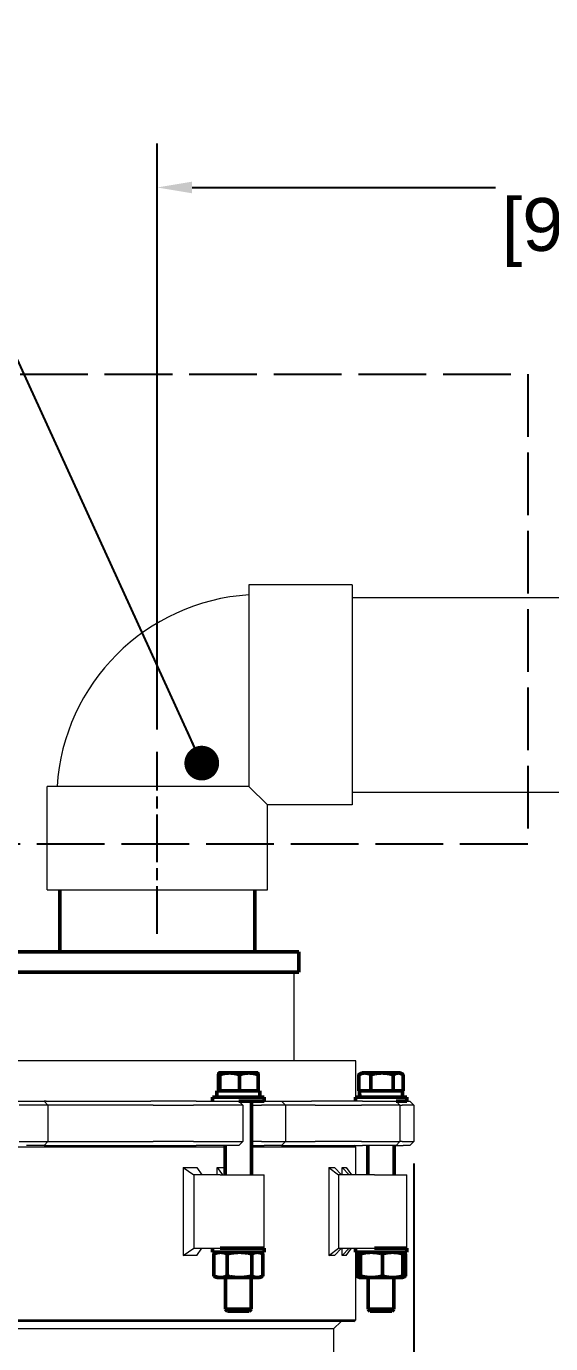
# Model space of a CAD drawing. Header units: inches. Extents: x 15 to 402, y 6 to 258.
# Drawn here: x 85.67 to 103.49, y 113.49 to 158.33 of the extents above; entities that cross this region are included whole.
import ezdxf

# ---------------------------------------------------------------- set-up
doc = ezdxf.new("R2010")
doc.units = ezdxf.units.IN
doc.header["$LTSCALE"] = 12
doc.header["$MEASUREMENT"] = 0
doc.linetypes.add('CHAIN', pattern=[0.7087, 0.4724, -0.0591, 0.1181, -0.0591])
doc.linetypes.add('DASHED_SPACE', pattern=[0.2067, 0.1654, -0.0413])
for name, color, linetype, lineweight in [('Centerline (ANSI)', 7, 'Continuous', 25), ('Dimension (ANSI)', 7, 'Continuous', 25), ('Sketch Geometry (ANSI)', 7, 'Continuous', 25), ('Symbol (ANSI)', 7, 'Continuous', 25), ('Visible (ANSI)', 7, 'Continuous', 50)]:
    doc.layers.add(name, color=color, linetype=linetype, lineweight=lineweight)
doc.styles.add('MEMCOR Medium', font='arial.ttf')
doc.dimstyles.new('Default (ANSI)', dxfattribs={"dimscale": 12, "dimtxt": 0.15, "dimasz": 0.098425, "dimexe": 0.125, "dimexo": 0.0625, "dimgap": 0.031496, "dimtad": 0, "dimtih": 1, "dimtoh": 1, "dimdec": 4, "dimrnd": 1e-08, "dimzin": 3, "dimdsep": 46, "dimlunit": 5, "dimtxsty": 'MEMCOR Medium', "dimcen": 0.09, "dimdle": 0.393701, "dimclrd": 256, "dimclre": 256, "dimclrt": 256, "dimadec": 0, "dimazin": 1, "dimtfac": 0.8, "dimtofl": 0, "dimtmove": 0, "dimatfit": 3, "dimfxl": 1, "dimfrac": 1, "dimtolj": 1, "dimtzin": 4, "dimlwd": -1, "dimlwe": -1, "dimarcsym": 0})
doc.dimstyles.new('Default (ANSI)$7', dxfattribs={"dimscale": 12, "dimtxt": 0.15, "dimasz": 0.098425, "dimexe": 0.125, "dimexo": 0.0625, "dimgap": 0.031496, "dimtad": 0, "dimtih": 1, "dimtoh": 1, "dimdec": 4, "dimrnd": 1e-08, "dimzin": 3, "dimdsep": 46, "dimlunit": 5, "dimtxsty": 'MEMCOR Medium', "dimcen": 0.09, "dimdle": 0.393701, "dimclrd": 256, "dimclre": 256, "dimclrt": 256, "dimadec": 0, "dimazin": 1, "dimtfac": 0.8, "dimtofl": 0, "dimtmove": 0, "dimatfit": 3, "dimfxl": 1, "dimfrac": 1, "dimtolj": 1, "dimtzin": 4, "dimlwd": -1, "dimlwe": -1, "dimarcsym": 0})

# ---------------------------------------------------------------- blocks, each defined once
blk = doc.blocks.new('*D19')
at = {"layer": 'Defpoints', "color": 0, "transparency": 16777216}
for p in [(60.399, 120.366), (98.836, 120.366), (98.836, 109.697)]:
    blk.add_point(p, dxfattribs=at)
at = {"layer": 'Dimension (ANSI)', "transparency": 16777216}
for p, q in [((60.399, 119.616), (60.399, 108.197)), ((98.836, 119.616), (98.836, 108.197)), ((61.58, 109.697), (97.654, 109.697)), ((98.836, 109.697), (102.625, 109.697))]:
    blk.add_line(p, q, dxfattribs=at)
for points in [[(61.58, 109.894), (61.58, 109.5), (60.399, 109.697)], [(97.654, 109.894), (97.654, 109.5), (98.836, 109.697)]]:
    blk.add_solid(points, dxfattribs=at)
at = {"layer": 'Dimension (ANSI)', "transparency": 16777216, "char_height": 1.8, "attachment_point": 5, "style": 'MEMCOR Medium'}
for s, insert in [('\\A1; 38{\\H0.8x;\\S7#16;} in', (109.125, 111.537)), ('\\A1;[976.3 mm]', (109.125, 108.166))]:
    blk.add_mtext(s, dxfattribs=dict(at, insert=insert))
blk = doc.blocks.new('*D23')
at = {"layer": 'Defpoints', "color": 0, "transparency": 16777216}
for p in [(126.117, 152.842), (126.117, 141.067), (90.117, 133.636)]:
    blk.add_point(p, dxfattribs=at)
at = {"layer": 'Dimension (ANSI)', "transparency": 16777216}
for p, q in [((90.117, 134.386), (90.117, 154.342)), ((126.117, 141.817), (126.117, 154.342)), ((91.298, 152.842), (101.617, 152.842)), ((124.936, 152.842), (114.617, 152.842))]:
    blk.add_line(p, q, dxfattribs=at)
for points in [[(91.298, 153.039), (91.298, 152.645), (90.117, 152.842)], [(124.936, 153.039), (124.936, 152.645), (126.117, 152.842)]]:
    blk.add_solid(points, dxfattribs=at)
at = {"layer": 'Dimension (ANSI)', "transparency": 16777216, "char_height": 1.8, "attachment_point": 5, "style": 'MEMCOR Medium'}
for s, insert in [('\\A1; 36 in', (108.117, 154.14)), ('\\A1;[914.4 mm]', (108.117, 151.311))]:
    blk.add_mtext(s, dxfattribs=dict(at, insert=insert))

msp = doc.modelspace()

# ---------------------------------------------------------------- linework, layer by layer
at = {"layer": 'Centerline (ANSI)', "linetype": 'CHAIN', "ltscale": 0.286864}
msp.add_line((90.1172, 127.43711), (90.1172, 133.63586), dxfattribs=at)
at = {"layer": 'Sketch Geometry (ANSI)', "linetype": 'DASHED_SPACE', "ltscale": 1.159922}
for p, q in [((22.1545, 146.49086), (102.7125, 146.49086)), ((102.7125, 130.49086), (22.1545, 130.49086))]:
    msp.add_line(p, q, dxfattribs=at)
at = {"layer": 'Sketch Geometry (ANSI)', "linetype": 'DASHED_SPACE', "ltscale": 1.075095}
msp.add_line((102.7125, 146.49086), (102.7125, 130.49086), dxfattribs=at)
at = {"layer": 'Visible (ANSI)', "linetype": 'Continuous', "lineweight": 18}
for p, q in [((93.2352, 139.31161), (93.2352, 132.44911)), ((96.7472, 139.31161), (93.2352, 139.31161)), ((96.7472, 139.31161), (96.7472, 131.82261)), ((96.7472, 138.87961), (122.7417, 138.87961)), ((93.2352, 132.44911), (86.3727, 132.44911)), ((86.3727, 128.93711), (86.3727, 132.44911)), ((93.2352, 132.44911), (93.8617, 131.82261)), ((96.7472, 132.25461), (122.7417, 132.25461)), ((96.7472, 131.82261), (93.8617, 131.82261)), ((93.8617, 128.93711), (93.8617, 131.82261)), ((86.3727, 128.93711), (93.8617, 128.93711)), ((94.77345, 126.11086), (85.46095, 126.11086)), ((94.77345, 123.11086), (94.77345, 126.11086)), ((96.8672, 123.11086), (83.3672, 123.11086)), ((96.8672, 121.87649), (96.8672, 123.11086)), ((85.38673, 121.73586), (85.66536, 121.73586)), ((85.7057, 121.60586), (85.42521, 121.60586)), ((85.66536, 121.73586), (86.26538, 121.73586)), ((86.39538, 121.60586), (85.7057, 121.60586)), ((86.33311, 121.73586), (86.26538, 121.73586)), ((86.26538, 121.73586), (86.39538, 121.60586)), ((86.33311, 121.73586), (89.89717, 121.73586)), ((89.97523, 121.60586), (86.39538, 121.60586)), ((86.39538, 121.60586), (86.39538, 120.36586)), ((90.72094, 121.73586), (89.89717, 121.73586)), ((89.97523, 121.60586), (90.62901, 121.60586)), ((90.62901, 121.60586), (91.35031, 121.60586)), ((91.44223, 121.73586), (90.72094, 121.73586)), ((92.72553, 121.60586), (91.35031, 121.60586)), ((91.44223, 121.73586), (92.63867, 121.73586)), ((92.63867, 121.73586), (92.85476, 121.73586)), ((92.94305, 121.60586), (92.72553, 121.60586)), ((92.85476, 121.73586), (92.89325, 121.73586)), ((92.89325, 121.73586), (93.02325, 121.60586)), ((93.02325, 121.60586), (92.94305, 121.60586)), ((93.02325, 121.60586), (93.02325, 120.36586)), ((93.32151, 121.60586), (93.65714, 121.60586)), ((94.0174, 121.60586), (93.65714, 121.60586)), ((93.74906, 121.73586), (93.74901, 121.73586)), ((93.74906, 121.73586), (93.92199, 121.73586)), ((93.92199, 121.73586), (94.11896, 121.73586)), ((94.21569, 121.60586), (94.0174, 121.60586)), ((94.11896, 121.73586), (94.34163, 121.73586)), ((94.47163, 121.60586), (94.21569, 121.60586)), ((94.34163, 121.73586), (95.36492, 121.73586)), ((94.34163, 121.73586), (94.47163, 121.60586)), ((95.4845, 121.60586), (94.47163, 121.60586)), ((94.47163, 121.60586), (94.47163, 120.36586)), ((96.10748, 121.73586), (95.36492, 121.73586)), ((95.4845, 121.60586), (96.07383, 121.60586)), ((96.07383, 121.60586), (97.05914, 121.60586)), ((97.09279, 121.73586), (96.10748, 121.73586)), ((98.26859, 121.60586), (97.05914, 121.60586)), ((97.09279, 121.73586), (98.14501, 121.73586)), ((98.14501, 121.73586), (98.23366, 121.73586)), ((98.23366, 121.73586), (98.23904, 121.73586)), ((98.23904, 121.73586), (98.36904, 121.60586)), ((98.35783, 121.60586), (98.26859, 121.60586)), ((98.36904, 121.60586), (98.35783, 121.60586)), ((98.36904, 121.60586), (98.44256, 121.60586)), ((98.36904, 121.60586), (98.36904, 120.36586)), ((98.75107, 121.60586), (98.44256, 121.60586)), ((98.60134, 121.73586), (98.62429, 121.73586)), ((98.62429, 121.73586), (98.68683, 121.73586)), ((98.68683, 121.73586), (98.7056, 121.73586)), ((98.7056, 121.73586), (98.8356, 121.60586)), ((98.81403, 121.60586), (98.75107, 121.60586)), ((98.8356, 121.60586), (98.81403, 121.60586)), ((98.8356, 121.60586), (98.8356, 120.36586)), ((85.42521, 120.36586), (85.7057, 120.36586)), ((86.26538, 120.23586), (85.66536, 120.23586)), ((85.7057, 120.36586), (86.39538, 120.36586)), ((86.26538, 120.23586), (86.39538, 120.36586)), ((86.26538, 120.23586), (90.16003, 120.23586)), ((86.39538, 120.36586), (89.97523, 120.36586)), ((90.62901, 120.36586), (89.97523, 120.36586)), ((90.16003, 120.23586), (90.72094, 120.23586)), ((91.35031, 120.36586), (90.62901, 120.36586)), ((90.72094, 120.23586), (91.44223, 120.23586)), ((91.35031, 120.36586), (92.72553, 120.36586)), ((92.63867, 120.23586), (91.44223, 120.23586)), ((92.85476, 120.23586), (92.63867, 120.23586)), ((92.72553, 120.36586), (92.94305, 120.36586)), ((92.89325, 120.23586), (92.85476, 120.23586)), ((92.89325, 120.23586), (93.02325, 120.36586)), ((92.94305, 120.36586), (93.02325, 120.36586)), ((93.65714, 120.36586), (93.32151, 120.36586)), ((93.32151, 120.23586), (93.74906, 120.23586)), ((93.65714, 120.36586), (94.0174, 120.36586)), ((93.92199, 120.23586), (93.74906, 120.23586)), ((94.11896, 120.23586), (93.92199, 120.23586)), ((94.0174, 120.36586), (94.21569, 120.36586)), ((94.34163, 120.23586), (94.11896, 120.23586)), ((94.21569, 120.36586), (94.47163, 120.36586)), ((94.34163, 120.23586), (94.47163, 120.36586)), ((94.34163, 120.23586), (95.53479, 120.23586)), ((94.47163, 120.36586), (95.4845, 120.36586)), ((96.07383, 120.36586), (95.4845, 120.36586)), ((95.53479, 120.23586), (96.10748, 120.23586)), ((97.05914, 120.36586), (96.07383, 120.36586)), ((96.10748, 120.23586), (97.09279, 120.23586)), ((97.05914, 120.36586), (98.26859, 120.36586)), ((98.14501, 120.23586), (97.09279, 120.23586)), ((98.23366, 120.23586), (98.14501, 120.23586)), ((98.23904, 120.23586), (98.23366, 120.23586)), ((98.23904, 120.23586), (98.36904, 120.36586)), ((98.23904, 120.23586), (98.47621, 120.23586)), ((98.26859, 120.36586), (98.35783, 120.36586)), ((98.35783, 120.36586), (98.36904, 120.36586)), ((98.44256, 120.36586), (98.36904, 120.36586)), ((98.44256, 120.36586), (98.75107, 120.36586)), ((98.62429, 120.23586), (98.47621, 120.23586)), ((98.68683, 120.23586), (98.62429, 120.23586)), ((98.7056, 120.23586), (98.68683, 120.23586)), ((98.7056, 120.23586), (98.8356, 120.36586)), ((98.75107, 120.36586), (98.81403, 120.36586)), ((98.81403, 120.36586), (98.8356, 120.36586)), ((92.42651, 120.17336), (84.91703, 120.17336)), ((96.8674, 120.17336), (93.32151, 120.17336)), ((96.8674, 119.23586), (96.8674, 120.17336)), ((90.99368, 119.4856), (90.99368, 116.48613)), ((90.99368, 119.4856), (91.46145, 119.4856)), ((90.99368, 119.4856), (91.35738, 119.23586)), ((91.46145, 119.4856), (91.63297, 119.23586)), ((92.15847, 119.4856), (92.34007, 119.23586)), ((92.15847, 119.23586), (92.15847, 119.4856)), ((92.15847, 119.4856), (92.42651, 119.4856)), ((95.95306, 119.4856), (95.95306, 116.48613)), ((95.95306, 119.4856), (96.14526, 119.4856)), ((95.95306, 119.4856), (96.2733, 119.23586)), ((96.14526, 119.4856), (96.3846, 119.23586)), ((96.40038, 119.4856), (96.64342, 119.23586)), ((96.40038, 119.23586), (96.40038, 119.4856)), ((96.40038, 119.4856), (96.53527, 119.4856)), ((96.53527, 119.4856), (96.72623, 119.23586)), ((92.25529, 119.23586), (91.35738, 119.23586)), ((91.35738, 119.23586), (91.35738, 116.73586)), ((92.25529, 119.23586), (93.74901, 119.23586)), ((93.74901, 116.73586), (93.74901, 119.23586)), ((97.49987, 119.23586), (96.2733, 119.23586)), ((96.2733, 119.23586), (96.2733, 116.73586)), ((97.49987, 119.23586), (98.60134, 119.23586)), ((98.60134, 116.73586), (98.60134, 119.23586)), ((90.99368, 116.48613), (91.35738, 116.73586)), ((91.35738, 116.73586), (92.25529, 116.73586)), ((91.46145, 116.48613), (91.63297, 116.73586)), ((93.74901, 116.73586), (92.25529, 116.73586)), ((95.95306, 116.48613), (96.2733, 116.73586)), ((96.14526, 116.48613), (96.3846, 116.73586)), ((96.2733, 116.73586), (97.49987, 116.73586)), ((96.40038, 116.48613), (96.64342, 116.73586)), ((96.40038, 116.48613), (96.40038, 116.73586)), ((96.53527, 116.48613), (96.72623, 116.73586)), ((96.8674, 114.29836), (96.8674, 116.59524)), ((98.60134, 116.73586), (97.49987, 116.73586)), ((91.46145, 116.48613), (90.99368, 116.48613)), ((96.14526, 116.48613), (95.95306, 116.48613)), ((96.53527, 116.48613), (96.40038, 116.48613)), ((62.36698, 114.29836), (96.8674, 114.29836)), ((96.80482, 114.23586), (62.42948, 114.23586)), ((96.11448, 113.98586), (63.11688, 113.98586)), ((96.11448, 113.98586), (96.36444, 114.23586)), ((96.11751, 98.65795), (96.11751, 113.98889))]:
    msp.add_line(p, q, dxfattribs=at)
at = {"layer": 'Visible (ANSI)'}
for p, q in [((86.8047, 128.93711), (86.8047, 126.82711)), ((93.4297, 128.93711), (93.4297, 126.82711)), ((94.9297, 126.82711), (85.3047, 126.82711)), ((94.9297, 126.12711), (94.9297, 126.82711)), ((94.9297, 126.12711), (85.3047, 126.12711)), ((85.8047, 126.11086), (85.8047, 126.12711)), ((94.4297, 126.11086), (94.4297, 126.12711)), ((92.19885, 122.09549), (92.19885, 122.6409)), ((92.21801, 122.69949), (92.21708, 122.69896)), ((92.21893, 122.69949), (92.21801, 122.69949)), ((92.5766, 122.69949), (92.21893, 122.69949)), ((92.23902, 122.09549), (92.23902, 122.6409)), ((93.23168, 122.69949), (92.5766, 122.69949)), ((92.91418, 122.09549), (92.91418, 122.6409)), ((93.53001, 122.69949), (93.23168, 122.69949)), ((93.53001, 122.69949), (93.53093, 122.69896)), ((93.54917, 122.09549), (93.54917, 122.6409)), ((96.96992, 122.09549), (96.96992, 122.6409)), ((97.07034, 122.69949), (96.99036, 122.65331)), ((97.17642, 122.69949), (97.07034, 122.69949)), ((97.76113, 122.69949), (97.17642, 122.69949)), ((97.38292, 122.09549), (97.38292, 122.6409)), ((98.31105, 122.69949), (97.76113, 122.69949)), ((98.13934, 122.09549), (98.13934, 122.6409)), ((98.38234, 122.69949), (98.31105, 122.69949)), ((98.38234, 122.69949), (98.46232, 122.65331)), ((98.48276, 122.09549), (98.48276, 122.6409)), ((92.14451, 122.09549), (93.60351, 122.09549)), ((92.14451, 122.09549), (92.14451, 121.87649)), ((92.21893, 122.09549), (92.19885, 122.09549)), ((92.21801, 122.09549), (92.21801, 122.09549)), ((92.23902, 122.09549), (92.21893, 122.09549)), ((92.5766, 122.09549), (92.23902, 122.09549)), ((92.91418, 122.09549), (92.5766, 122.09549)), ((93.23168, 122.09549), (92.91418, 122.09549)), ((93.54917, 122.09549), (93.23168, 122.09549)), ((93.53001, 122.09549), (93.53001, 122.09549)), ((93.60351, 122.09549), (93.60351, 121.87649)), ((97.17642, 122.09549), (96.96992, 122.09549)), ((96.99735, 122.09549), (96.99736, 122.09549)), ((96.99736, 122.09549), (98.45584, 122.09549)), ((97.07034, 122.09549), (97.07034, 122.09549)), ((97.38292, 122.09549), (97.17642, 122.09549)), ((97.76113, 122.09549), (97.38292, 122.09549)), ((98.13934, 122.09549), (97.76113, 122.09549)), ((98.31105, 122.09549), (98.13934, 122.09549)), ((98.48276, 122.09549), (98.31105, 122.09549)), ((98.38234, 122.09549), (98.38234, 122.09549)), ((98.45584, 122.09549), (98.45584, 121.87649)), ((93.74901, 121.87649), (91.99901, 121.87649)), ((91.99901, 121.87649), (91.99901, 121.73586)), ((92.89325, 121.73586), (93.74901, 121.73586)), ((93.32151, 121.73586), (93.32151, 119.23586)), ((93.74901, 121.87649), (93.74901, 121.73586)), ((98.60134, 121.87649), (96.85134, 121.87649)), ((96.85134, 121.87649), (96.85134, 121.73586)), ((96.99684, 121.94066), (96.99684, 121.87649)), ((98.23904, 121.73586), (98.60134, 121.73586)), ((98.60134, 121.87649), (98.60134, 121.73586)), ((92.42651, 120.23586), (92.42651, 119.23586)), ((97.27884, 120.23586), (97.27884, 119.23586)), ((98.17384, 120.23586), (98.17384, 119.23586)), ((91.99901, 116.59524), (91.99901, 116.73586)), ((91.99901, 116.59524), (93.74901, 116.59524)), ((92.15501, 116.59524), (92.06734, 116.55436)), ((93.74901, 116.73586), (92.25529, 116.73586)), ((93.59301, 116.59524), (93.68067, 116.55436)), ((93.74901, 116.59524), (93.74901, 116.73586)), ((96.85134, 116.59524), (96.85134, 116.73586)), ((96.85134, 116.59524), (98.60134, 116.59524)), ((97.00633, 116.59477), (96.91967, 116.55436)), ((97.00734, 116.59524), (97.00633, 116.59477)), ((98.60134, 116.73586), (97.49987, 116.73586)), ((98.44534, 116.59524), (98.44635, 116.59477)), ((98.44635, 116.59477), (98.533, 116.55436)), ((98.60134, 116.59524), (98.60134, 116.73586)), ((92.04495, 115.78811), (92.04495, 116.54337)), ((92.49761, 115.78811), (92.49761, 116.54337)), ((93.32667, 115.78811), (93.32667, 116.54337)), ((93.70307, 115.78811), (93.70307, 116.54337)), ((96.89728, 115.78811), (96.89728, 116.54337)), ((96.98634, 115.78811), (96.98634, 116.54337)), ((97.03037, 115.78811), (97.03037, 116.54337)), ((97.77037, 115.78811), (97.77037, 116.54337)), ((98.46634, 115.78811), (98.46634, 116.54337)), ((98.5554, 115.78811), (98.5554, 116.54337)), ((92.15501, 115.73624), (92.06734, 115.77712)), ((92.15501, 115.73624), (92.27128, 115.73624)), ((92.27128, 115.73624), (92.91214, 115.73624)), ((92.43651, 115.73624), (92.43651, 114.6616)), ((92.91214, 115.73624), (93.51487, 115.73624)), ((93.31151, 115.73624), (93.31151, 114.6616)), ((93.51487, 115.73624), (93.59301, 115.73624)), ((93.59301, 115.73624), (93.68067, 115.77712)), ((97.00633, 115.73671), (96.91967, 115.77712)), ((97.00734, 115.73624), (97.00633, 115.73671)), ((97.00734, 115.73624), (97.00835, 115.73624)), ((97.00835, 115.73624), (97.40037, 115.73624)), ((97.28884, 115.73624), (97.28884, 114.6616)), ((97.40037, 115.73624), (98.11836, 115.73624)), ((98.11836, 115.73624), (98.44534, 115.73624)), ((98.16384, 115.73624), (98.16384, 114.6616)), ((98.44534, 115.73624), (98.44635, 115.73671)), ((98.44635, 115.73671), (98.533, 115.77712)), ((92.43651, 114.6616), (93.31151, 114.6616)), ((92.50467, 114.59549), (92.43651, 114.6616)), ((93.24335, 114.59549), (92.50467, 114.59549)), ((93.24335, 114.59549), (93.31151, 114.6616)), ((97.28884, 114.6616), (98.16384, 114.6616)), ((97.357, 114.59549), (97.28884, 114.6616)), ((98.09568, 114.59549), (97.357, 114.59549)), ((98.09568, 114.59549), (98.16384, 114.6616))]:
    msp.add_line(p, q, dxfattribs=at)
at = {"layer": 'Visible (ANSI)', "linetype": 'Continuous', "lineweight": 18}
msp.add_arc((93.6672, 132.01711), 6.9705, 93.55321, 176.44679, dxfattribs=at)
at = {"layer": 'Visible (ANSI)'}
for centre, start_param, end_param in [((97.72634, 121.72124), 4.62010595, 4.67315531), ((97.72634, 122.03174), 4.69528057, 4.74822434)]:
    msp.add_ellipse(centre, major_axis=(0.03993, -4.13719), ratio=0.17606293, start_param=start_param, end_param=end_param, dxfattribs=at)
for points, weights in [([(92.21893, 122.69949), (92.20961, 122.69949), (92.19885, 122.6409)], [1, 1.0379548493, 1]), ([(92.23902, 122.6409), (92.22825, 122.69949), (92.21893, 122.69949)], [1, 1.0379548493, 1]), ([(92.5766, 122.69949), (92.41993, 122.69949), (92.23902, 122.6409)], [1, 1.0379548493, 1]), ([(92.91418, 122.6409), (92.73327, 122.69949), (92.5766, 122.69949)], [1, 1.0379548493, 1]), ([(93.23168, 122.69949), (93.08433, 122.69949), (92.91418, 122.6409)], [1, 1.0379548493, 1]), ([(93.54917, 122.6409), (93.37903, 122.69949), (93.23168, 122.69949)], [1, 1.0379548493, 1]), ([(93.53093, 122.69896), (93.5394, 122.69407), (93.54917, 122.6409)], [1.0065730979, 1.03432024631, 1]), ([(97.17642, 122.69949), (97.08059, 122.69949), (96.96992, 122.6409)], [1, 1.0379548493, 1]), ([(96.96992, 122.6409), (96.98029, 122.6475), (96.99036, 122.65331)], [1, 1.00413561179, 1.00736997985]), ([(97.38292, 122.6409), (97.27226, 122.69949), (97.17642, 122.69949)], [1, 1.0379548493, 1]), ([(97.76113, 122.69949), (97.5856, 122.69949), (97.38292, 122.6409)], [1, 1.0379548493, 1]), ([(98.13934, 122.6409), (97.93666, 122.69949), (97.76113, 122.69949)], [1, 1.0379548493, 1]), ([(98.31105, 122.69949), (98.23136, 122.69949), (98.13934, 122.6409)], [1, 1.0379548493, 1]), ([(98.48276, 122.6409), (98.39074, 122.69949), (98.31105, 122.69949)], [1, 1.0379548493, 1]), ([(92.27128, 116.59524), (92.16624, 116.59524), (92.04495, 116.54337)], [1, 1.0379548493, 1]), ([(92.49761, 116.54337), (92.37632, 116.59524), (92.27128, 116.59524)], [1, 1.0379548493, 1]), ([(92.91214, 116.59524), (92.71976, 116.59524), (92.49761, 116.54337)], [1, 1.0379548493, 1]), ([(93.32667, 116.54337), (93.10453, 116.59524), (92.91214, 116.59524)], [1, 1.0379548493, 1]), ([(93.51487, 116.59524), (93.42753, 116.59524), (93.32667, 116.54337)], [1, 1.0379548493, 1]), ([(93.70307, 116.54337), (93.60221, 116.59524), (93.51487, 116.59524)], [1, 1.0379548493, 1]), ([(97.00835, 116.59524), (96.99813, 116.59524), (96.98634, 116.54337)], [1, 1.0379548493, 1]), ([(97.03037, 116.54337), (97.01857, 116.59524), (97.00835, 116.59524)], [1, 1.0379548493, 1]), ([(97.40037, 116.59524), (97.22865, 116.59524), (97.03037, 116.54337)], [1, 1.0379548493, 1]), ([(97.77037, 116.54337), (97.57209, 116.59524), (97.40037, 116.59524)], [1, 1.0379548493, 1]), ([(98.11836, 116.59524), (97.95686, 116.59524), (97.77037, 116.54337)], [1, 1.0379548493, 1]), ([(98.46634, 116.54337), (98.27986, 116.59524), (98.11836, 116.59524)], [1, 1.0379548493, 1]), ([(98.44635, 116.59477), (98.45564, 116.59044), (98.46634, 116.54337)], [1.0065730979, 1.03432024631, 1]), ([(92.04495, 116.54337), (92.05631, 116.54921), (92.06734, 116.55436)], [1, 1.00413561179, 1.00736997985]), ([(96.99593, 116.5779), (96.94891, 116.56545), (96.89728, 116.54337)], [1.01844924463, 1.01581143405, 1]), ([(96.89728, 116.54337), (96.90864, 116.54921), (96.91967, 116.55436)], [1, 1.00413561179, 1.00736997985]), ([(98.5554, 116.54337), (98.50222, 116.57072), (98.45455, 116.58341)], [1, 1.01965956375, 1.01895290532]), ([(92.06734, 115.77712), (92.05631, 115.78226), (92.04495, 115.78811)], [1.00736997985, 1.00413561179, 1]), ([(92.04495, 115.78811), (92.16624, 115.73624), (92.27128, 115.73624)], [1, 1.0379548493, 1]), ([(92.27128, 115.73624), (92.37632, 115.73624), (92.49761, 115.78811)], [1, 1.0379548493, 1]), ([(92.49761, 115.78811), (92.71976, 115.73624), (92.91214, 115.73624)], [1, 1.0379548493, 1]), ([(92.91214, 115.73624), (93.10453, 115.73624), (93.32667, 115.78811)], [1, 1.0379548493, 1]), ([(93.32667, 115.78811), (93.42753, 115.73624), (93.51487, 115.73624)], [1, 1.0379548493, 1]), ([(93.51487, 115.73624), (93.60221, 115.73624), (93.70307, 115.78811)], [1, 1.0379548493, 1]), ([(96.91967, 115.77712), (96.90864, 115.78226), (96.89728, 115.78811)], [1.00736997985, 1.00413561179, 1]), ([(96.89728, 115.78811), (96.94891, 115.76603), (96.99593, 115.75357)], [1, 1.01581143405, 1.01844924463]), ([(96.98634, 115.78811), (96.99813, 115.73624), (97.00835, 115.73624)], [1, 1.0379548493, 1]), ([(97.00835, 115.73624), (97.01857, 115.73624), (97.03037, 115.78811)], [1, 1.0379548493, 1]), ([(97.03037, 115.78811), (97.22865, 115.73624), (97.40037, 115.73624)], [1, 1.0379548493, 1]), ([(97.40037, 115.73624), (97.57209, 115.73624), (97.77037, 115.78811)], [1, 1.0379548493, 1]), ([(97.77037, 115.78811), (97.95686, 115.73624), (98.11836, 115.73624)], [1, 1.0379548493, 1]), ([(98.11836, 115.73624), (98.27986, 115.73624), (98.46634, 115.78811)], [1, 1.0379548493, 1]), ([(98.46634, 115.78811), (98.45564, 115.74104), (98.44635, 115.73671)], [1, 1.03432024631, 1.0065730979]), ([(98.45455, 115.74807), (98.50222, 115.76076), (98.5554, 115.78811)], [1.01895290532, 1.01965956375, 1])]:
    msp.add_rational_spline(points, weights, degree=2, dxfattribs=at)
at = {"layer": 'Visible (ANSI)', "linetype": 'Continuous', "lineweight": 18}
for points in [[(96.8674, 120.17336), (96.84656, 120.19419), (96.8257, 120.21502), (96.80482, 120.23586)], [(96.80482, 114.23586), (96.8257, 114.2567), (96.84656, 114.27754), (96.8674, 114.29836)]]:
    msp.add_open_spline(points, degree=3, dxfattribs=at)

# ---------------------------------------------------------------- dimensions: what is measured, and where the dimension line sits
at = {"layer": 'Dimension (ANSI)'}
dim = msp.add_linear_dim(base=(126.1167, 152.84211), p1=(90.1172, 133.63586), p2=(126.1167, 141.06711), text=' <> in\\X[914.4 mm]', dimstyle='Default (ANSI)', override={"dimgap": 0.031496, "dimtih": 0, "dimtoh": 0, "dimdec": 4, "dimpost": '', "dimtol": 0, "dimlim": 0, "dimtp": 0, "dimtm": 0, "dimtdec": 2, "dimatfit": 1}, dxfattribs=at)
dim.commit()
dim.dimension.update_dxf_attribs({"geometry": '*D23', "text_midpoint": (108.11695, 152.84211), "dimtype": 160})
dim = msp.add_linear_dim(base=(98.8356, 109.69706), p1=(60.3988, 120.36586), p2=(98.8356, 120.36586), angle=180, text=' <> in\\X[976.3 mm]', dimstyle='Default (ANSI)', override={"dimgap": 0.031496, "dimtih": 0, "dimtoh": 0, "dimdec": 4, "dimpost": '', "dimtol": 0, "dimlim": 0, "dimtp": 0, "dimtm": 0, "dimtdec": 2, "dimatfit": 2}, dxfattribs=at)
dim.commit()
dim.dimension.update_dxf_attribs({"geometry": '*D19', "text_midpoint": (109.12522, 109.69706), "dimtype": 160})

# ---------------------------------------------------------------- leaders
at = {"layer": 'Symbol (ANSI)', "annotation_type": 0, "has_hookline": 1, "hookline_direction": 1, "text_width": 56.12292}
msp.add_leader([(91.62983, 133.24725), (81.72941, 154.92653), (80.54831, 154.92653)], dimstyle='Default (ANSI)$7', override={"dimasz": 0.098425, "dimtad": 0, "dimldrblk": 'Dot'}, dxfattribs=at)

doc.saveas('drawing.dxf')
